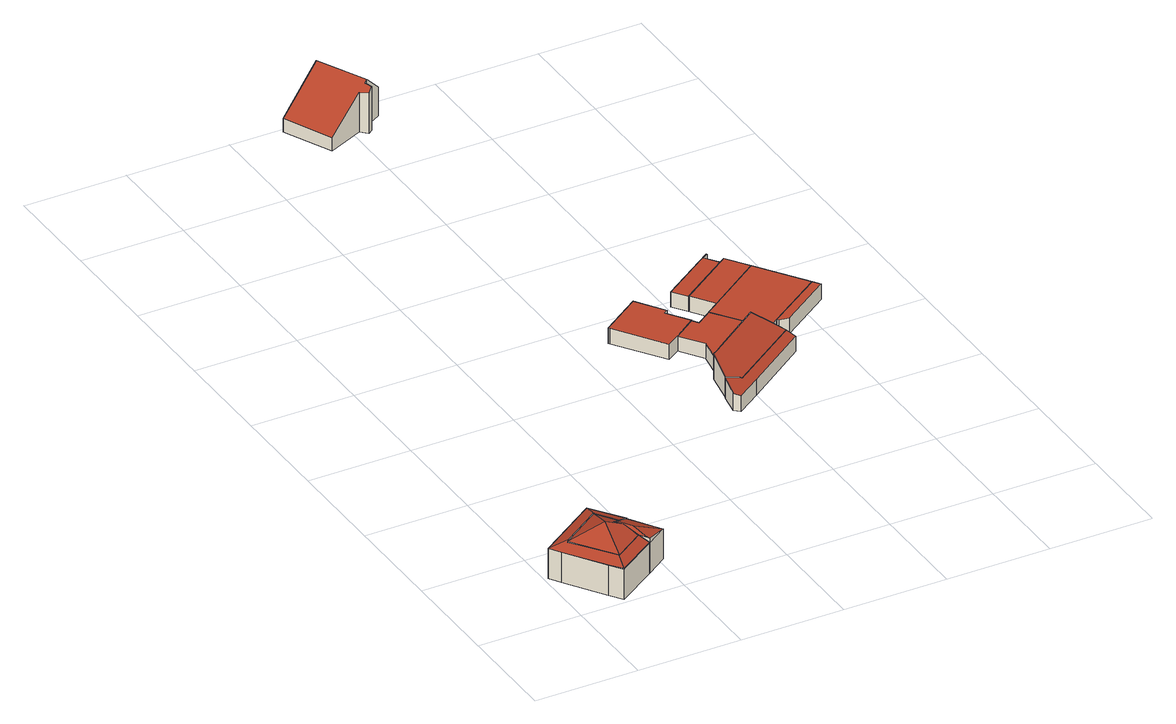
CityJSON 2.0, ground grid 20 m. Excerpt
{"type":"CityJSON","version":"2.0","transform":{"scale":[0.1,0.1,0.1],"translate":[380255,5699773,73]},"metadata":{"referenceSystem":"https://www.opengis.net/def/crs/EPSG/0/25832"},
"CityObjects":{
"building1":{"type":"Building","attributes":{"Gemeindeschluessel":"05911000","Geometrietyp2DReferenz":"3000","function":"51009_1610","roofType":"5000","measuredHeight":7.2},"geometry":[{"type":"Solid","lod":"2","boundaries":[[[[0,1,2,3]],[[4,5,1,0]],[[6,7,5,4]],[[8,9,7,6]],[[10,11,9,8]],[[12,13,11,10]],[[14,15,13,12]],[[16,17,15,14]],[[18,19,17,16]],[[20,21,19,18]],[[22,23,21,20]],[[3,2,23,22]],[[3,22,24,25,26,27]],[[27,26,28,29]],[[30,31,32,33,34]],[[35,24,22,20,36,32,31]],[[33,32,16,14]],[[32,36,18,16]],[[36,20,18]],[[25,24,35,8,6]],[[35,31,30,10,8]],[[34,33,14,12]],[[30,34,12,10]],[[29,28,4,0]],[[28,26,25,6,4]],[[27,29,0,3]],[[1,5,7,9,11,13,15,17,19,21,23,2]]]],"semantics":{"surfaces":[{"type":"WallSurface"},{"type":"RoofSurface"},{"type":"GroundSurface"}],"values":[[0,0,0,0,0,0,0,0,0,0,0,0,1,1,1,1,0,0,0,0,0,0,0,0,0,0,2]]}}]},
"building2":{"type":"Building","attributes":{"Gemeindeschluessel":"05911000","Geometrietyp2DReferenz":"3000","function":"31001_2010","roofType":"5000","measuredHeight":8.72,"storeysAboveGround":1},"address":[{"country":"Germany","locality":"Bochum","thoroughfareNumber":"9","thoroughfareName":"Blumenau"}],"geometry":[{"type":"Solid","lod":"2","boundaries":[[[[25,37,38,39]],[[40,41,37,25]],[[42,43,41,40]],[[34,44,43,42]],[[30,45,44,34]],[[39,38,45,30]],[[25,39,46]],[[47,42,40,25,46]],[[47,46,30,34]],[[39,30,46]],[[42,47,34]],[[37,41,43,44,45,38]]]],"semantics":{"surfaces":[{"type":"WallSurface"},{"type":"RoofSurface"},{"type":"GroundSurface"}],"values":[[0,0,0,0,0,0,1,1,1,1,0,2]]}}]},
"building3":{"type":"Building","attributes":{"Gemeindeschluessel":"05911000","Geometrietyp2DReferenz":"3000","function":"51009_1610","roofType":"5000","measuredHeight":7.78},"geometry":[{"type":"Solid","lod":"2","boundaries":[[[[4,5,48,49]],[[0,1,5,4]],[[50,51,1,0]],[[52,53,51,50]],[[54,55,53,52]],[[14,15,55,54]],[[12,13,15,14]],[[56,57,13,12]],[[49,48,57,56]],[[58,54,59,60]],[[54,52,50,0,28,61,62,59]],[[60,59,62,63,34]],[[34,63,56,12]],[[63,62,61,49,56]],[[58,60,34,12,14]],[[61,28,4,49]],[[28,0,4]],[[58,14,54]],[[5,1,51,53,55,15,13,57,48]]]],"semantics":{"surfaces":[{"type":"WallSurface"},{"type":"RoofSurface"},{"type":"GroundSurface"}],"values":[[0,0,0,0,0,0,0,0,0,1,1,1,0,0,0,0,0,0,2]]}}]},
"building4":{"type":"Building","attributes":{"Gemeindeschluessel":"05911000","Geometrietyp2DReferenz":"3000","function":"51009_1610","roofType":"2100","measuredHeight":4.15},"geometry":[{"type":"Solid","lod":"2","boundaries":[[[[64,65,66,67]],[[68,69,65,64]],[[70,71,69,68]],[[72,73,71,70]],[[74,75,73,72]],[[76,77,75,74]],[[78,79,77,76]],[[67,66,79,78]],[[76,74,72,70,68,64,67,78]],[[65,69,71,73,75,77,79,66]]]],"semantics":{"surfaces":[{"type":"WallSurface"},{"type":"RoofSurface"},{"type":"GroundSurface"}],"values":[[0,0,0,0,0,0,0,0,1,2]]}}]},
"building5":{"type":"Building","attributes":{"Gemeindeschluessel":"05911000","Geometrietyp2DReferenz":"3000","function":"31001_2444","roofType":"2100","measuredHeight":5.18,"storeysAboveGround":1},"geometry":[{"type":"Solid","lod":"2","boundaries":[[[[70,80,81,72]],[[68,82,80,70]],[[83,84,82,68]],[[85,86,84,83]],[[87,88,86,85]],[[89,90,88,87]],[[91,92,90,89]],[[74,93,92,91]],[[72,81,93,74]],[[91,89,87,85,83,68,70,72,74]],[[80,82,84,86,88,90,92,93,81]]]],"semantics":{"surfaces":[{"type":"WallSurface"},{"type":"RoofSurface"},{"type":"GroundSurface"}],"values":[[0,0,0,0,0,0,0,0,0,1,2]]}}]},
"building6":{"type":"Building","attributes":{"Gemeindeschluessel":"05911000","Geometrietyp2DReferenz":"3000","function":"31001_1010","roofType":"3100","measuredHeight":9.37,"storeysAboveGround":2},"address":[{"country":"Germany","locality":"Bochum","thoroughfareNumber":"6","thoroughfareName":"Blumenau"}],"geometry":[{"type":"Solid","lod":"2","boundaries":[[[[94,95,96,97]],[[98,99,95,94]],[[100,101,99,98]],[[102,103,101,100]],[[104,105,103,102]],[[106,107,105,104]],[[108,109,107,106]],[[110,111,109,108]],[[112,113,111,110]],[[114,115,113,112]],[[97,96,115,114]],[[108,106,104,110]],[[102,100,98,94,97,114,112,110,104]],[[95,99,101,103,105,107,109,111,113,115,96]]]],"semantics":{"surfaces":[{"type":"WallSurface"},{"type":"RoofSurface"},{"type":"GroundSurface"}],"values":[[0,0,0,0,0,0,0,0,0,0,0,1,1,2]]}}]},
"building7":{"type":"Building","attributes":{"Gemeindeschluessel":"05911000","Geometrietyp2DReferenz":"3000","function":"31001_2444"},"address":[{"country":"Germany","locality":"Bochum","thoroughfareNumber":"7","thoroughfareName":"Blumenau"}],"children":["building7-1","building7-2","building7-3","building7-4","building7-5","building7-6"]},
"building7-1":{"type":"BuildingPart","attributes":{"roofType":"1000","measuredHeight":3.08,"storeysAboveGround":1},"parents":["building7"],"geometry":[{"type":"Solid","lod":"2","boundaries":[[[[116,117,118,119]],[[120,121,117,116]],[[122,123,124,121,120]],[[125,126,127,128,129]],[[130,131,126,125]],[[132,133,131,130]],[[119,118,133,132]],[[130,125,129,122,120,116,119,132]],[[117,121,124,127,126,131,133,118]],[[123,122,129,128]],[[127,124,123,128]]]],"semantics":{"surfaces":[{"type":"WallSurface"},{"type":"RoofSurface"},{"type":"GroundSurface"},{"type":"ClosureSurface"}],"values":[[0,0,0,0,0,0,0,1,2,0,3]]}}]},
"building7-2":{"type":"BuildingPart","attributes":{"roofType":"1000","measuredHeight":3.06,"storeysAboveGround":1},"parents":["building7"],"geometry":[{"type":"Solid","lod":"2","boundaries":[[[[134,135,136,137]],[[138,139,135,134]],[[140,141,139,138]],[[142,143,141,140]],[[137,136,144,145]],[[142,140,138,134,137,145]],[[135,139,141,143,144,136]],[[143,142,145,144]]]],"semantics":{"surfaces":[{"type":"WallSurface"},{"type":"RoofSurface"},{"type":"GroundSurface"},{"type":"ClosureSurface"}],"values":[[0,0,0,0,0,1,2,3]]}}]},
"building7-3":{"type":"BuildingPart","attributes":{"roofType":"1000","measuredHeight":3.07,"storeysAboveGround":1},"parents":["building7"],"geometry":[{"type":"Solid","lod":"2","boundaries":[[[[146,147,124,123]],[[148,149,147,146]],[[150,88,90,151]],[[152,86,88,150]],[[153,154,86,152]],[[128,127,154,153]],[[153,152,150,151,148,146,123,128]],[[147,149,90,88,86,154,127,124]],[[149,148,151,90]],[[127,128,123,124]]]],"semantics":{"surfaces":[{"type":"WallSurface"},{"type":"RoofSurface"},{"type":"GroundSurface"},{"type":"ClosureSurface"}],"values":[[0,0,0,0,0,0,1,2,3,3]]}}]},
"building7-4":{"type":"BuildingPart","attributes":{"roofType":"1000","measuredHeight":3.11,"storeysAboveGround":1},"parents":["building7"],"geometry":[{"type":"Solid","lod":"2","boundaries":[[[[155,156,157,158]],[[159,160,161,162]],[[163,164,160,159]],[[158,157,164,163]],[[159,162,155,158,163]],[[156,161,160,164,157]],[[161,156,155,162]]]],"semantics":{"surfaces":[{"type":"WallSurface"},{"type":"RoofSurface"},{"type":"GroundSurface"},{"type":"ClosureSurface"}],"values":[[0,0,0,0,1,2,3]]}}]},
"building7-5":{"type":"BuildingPart","attributes":{"roofType":"1000","measuredHeight":3.08,"storeysAboveGround":1},"parents":["building7"],"geometry":[{"type":"Solid","lod":"2","boundaries":[[[[162,161,165,166]],[[167,92,156,155]],[[168,151,90,92,167]],[[169,170,149,148,171]],[[171,168,167,155,162,166,169]],[[161,156,92,90,149,170,165]],[[161,162,155,156]],[[151,168,171,148]],[[149,90,151,148]],[[165,170,169,166]]]],"semantics":{"surfaces":[{"type":"WallSurface"},{"type":"RoofSurface"},{"type":"GroundSurface"},{"type":"ClosureSurface"}],"values":[[0,0,0,0,1,2,3,0,3,3]]}}]},
"building7-6":{"type":"BuildingPart","attributes":{"roofType":"1000","measuredHeight":3.07,"storeysAboveGround":1},"parents":["building7"],"geometry":[{"type":"Solid","lod":"2","boundaries":[[[[172,145,144,170,169]],[[173,174,143,142,175]],[[166,165,174,173]],[[173,175,172,169,166]],[[144,143,174,165,170]],[[145,172,175,142]],[[143,144,145,142]],[[165,166,169,170]]]],"semantics":{"surfaces":[{"type":"WallSurface"},{"type":"RoofSurface"},{"type":"GroundSurface"},{"type":"ClosureSurface"}],"values":[[0,0,0,1,2,0,3,3]]}}]}
},
"vertices":[
[171,149,67],[171,149,7],[128,212,7],[128,212,67],[149,135,67],[149,135,7],[121,175,67],[121,175,7],[40,119,67],[40,119,7],[96,38,67],[96,38,7],[155,78,67],[155,78,7],[167,61,67],[167,61,7],[89,9,67],[89,9,7],[72,33,67],[72,33,7],[22,108,67],[22,108,7],[8,130,67],[8,130,7],[44,122,79],[121,175,78],[122,174,79],[128,211,67],[149,135,79],[171,149,68],[96,38,78],[96,39,78],[89,9,69],[167,61,69],[155,78,78],[40,119,76],[72,33,68],
[121,175,16],[40,119,16],[40,119,78],[150,133,78],[150,133,16],[128,117,92],[128,117,16],[155,78,16],[96,38,16],[107,108,104],[139,102,92],
[150,133,7],[150,133,67],[198,108,67],[198,108,7],[202,102,67],[202,102,7],[210,90,67],[210,90,7],[128,117,67],[128,117,7],[167,61,77],[157,98,85],[165,64,78],[150,133,79],[139,125,85],[128,117,78],
[525,416,63],[525,416,29],[536,407,29],[536,407,60],[533,457,71],[533,457,29],[558,452,66],[558,452,29],[561,449,65],[561,449,29],[701,547,65],[701,547,29],[709,528,60],[709,528,29],[584,440,60],[584,440,29],
[558,452,31],[561,449,31],[533,457,31],[543,517,82],[543,517,31],[553,523,82],[553,523,31],[567,533,82],[567,533,31],[662,601,83],[662,601,31],[683,572,73],[683,572,31],[701,547,31],
[362,1436,154],[362,1436,75],[374,1423,75],[374,1423,157],[292,1405,101],[292,1405,75],[248,1498,102],[248,1498,75],[309,1527,149],[309,1527,75],[336,1540,169],[336,1540,75],[369,1556,134],[369,1556,75],[415,1465,133],[415,1465,75],[382,1446,169],[382,1446,75],[377,1443,165],[377,1443,75],[382,1429,164],[382,1429,75],
[556,703,62],[556,703,31],[519,757,31],[519,757,62],[548,698,62],[548,698,31],[577,656,62],[577,656,61],[577,656,31],[507,607,62],[507,607,31],[532,624,31],[532,624,61],[532,624,62],[443,699,62],[443,699,31],[441,703,62],[441,703,31],
[701,830,61],[701,830,31],[590,753,31],[590,753,61],[702,828,61],[702,828,31],[692,821,61],[692,821,31],[710,795,61],[710,795,31],[610,725,31],[610,725,61],
[585,644,61],[585,644,31],[615,665,61],[615,665,31],[567,533,61],[662,601,61],[553,523,61],[563,580,61],[563,580,31],
[705,588,62],[705,588,31],[708,584,31],[708,584,62],[826,650,62],[826,650,31],[816,664,31],[816,664,62],[726,581,62],[726,581,31],
[750,759,31],[750,759,62],[683,572,62],[662,601,62],[640,682,62],[640,682,31],[615,665,62],
[610,725,62],[720,802,62],[720,802,31],[710,795,62]
]}
